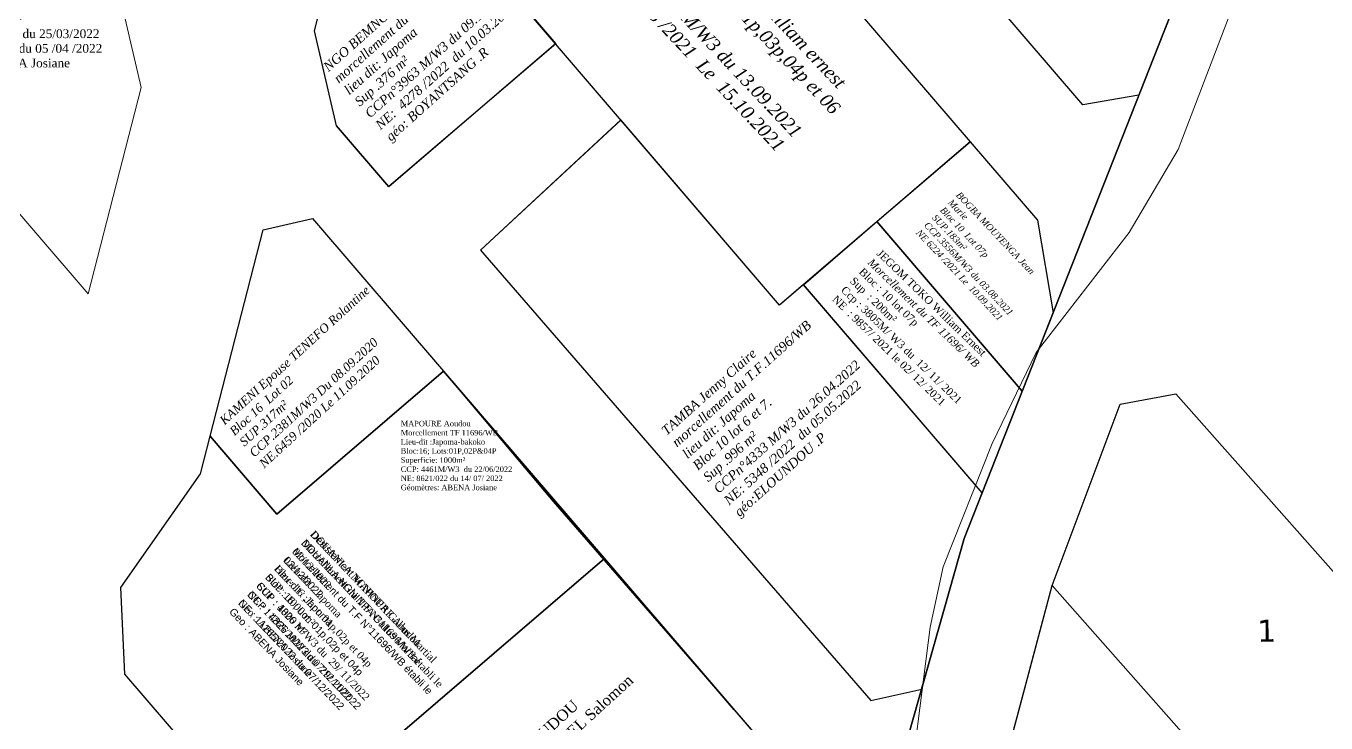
# Model space of a CAD drawing. Header units: millimetres. Extents: x 587399 to 927168, y 438565 to 1444955.
# Drawn here: x 591651.7 to 591770.1, y 444889.1 to 444952.6 of the extents above; entities that cross this region are included whole.
import ezdxf
from ezdxf.enums import TextEntityAlignment as Align

# ---------------------------------------------------------------- set-up
doc = ezdxf.new("R2010")
doc.units = ezdxf.units.MM
doc.header["$LTSCALE"] = 2
for name, color, linetype in [('AOUT 2021', 172, 'Continuous'), ('end maj 26 02 2021', 7, 'Continuous'), ('MAJ JAN 2022', 1, 'Continuous'), ('MAJ NOV 2021', 7, 'Continuous'), ('MAJ OCT 2021', 7, 'Continuous'), ('MAJ SEP 2021', 7, 'Continuous'), ('Parcelle MAJ', 6, 'Continuous')]:
    doc.layers.add(name, color=color, linetype=linetype)
doc.layers.add('Roads_others', color=24, linetype='Continuous', lineweight=9)
doc.styles.get("Standard").update_dxf_attribs({"font": 'arial.ttf'})
doc.styles.add('Times 1.0', font='times.ttf', dxfattribs={"width": 0.99, "height": 1})
doc.styles.add('Verdana 1.0', font='verdana.ttf', dxfattribs={"width": 0.99, "height": 1})

msp = doc.modelspace()

# ---------------------------------------------------------------- linework, layer by layer
at = {"lineweight": -3, "flags": 128}
msp.add_lwpolyline([(591682.817, 444970.963), (591699.945, 444950.991)], dxfattribs=at)
msp.add_lwpolyline([(591682.817, 444970.963), (591699.945, 444950.991)], dxfattribs=at)
at = {"color": 5, "lineweight": 13, "flags": 128}
msp.add_lwpolyline([(591649.241, 444968.415), (591660.19, 444955.648), (591662.2, 444947.01), (591657.367, 444928.221), (591634.06, 444955.394)], close=True, dxfattribs=at)
msp.add_lwpolyline([(591649.241, 444968.415), (591660.19, 444955.648), (591662.2, 444947.01), (591657.367, 444928.221), (591634.06, 444955.394)], close=True, dxfattribs=at)
at = {"color": 7, "lineweight": -3, "flags": 128}
msp.add_lwpolyline([(591705.91, 444944.08), (591693.12, 444932.19)], dxfattribs=at)
at = {"color": 30, "lineweight": 5, "flags": 128}
msp.add_lwpolyline([(591689.755, 444921.179), (591704.407, 444904.096), (591674.046, 444878.054), (591660.733, 444893.575), (591660.349, 444901.465), (591667.6, 444911.807), (591668.487, 444915.255), (591674.574, 444908.158), (591689.755, 444921.179)], dxfattribs=at)
msp.add_lwpolyline([(591689.755, 444921.179), (591704.407, 444904.096), (591674.046, 444878.054), (591660.733, 444893.575), (591660.349, 444901.465), (591667.6, 444911.807), (591668.487, 444915.255), (591674.574, 444908.158), (591689.755, 444921.179)], dxfattribs=at)
msp.add_lwpolyline([(591689.755, 444921.179), (591704.407, 444904.096), (591674.046, 444878.054), (591660.733, 444893.575), (591660.349, 444901.465), (591667.6, 444911.807), (591668.487, 444915.255), (591674.574, 444908.158), (591689.755, 444921.179)], dxfattribs=at)
at = {"flags": 128}
msp.add_lwpolyline([(591689.755, 444921.179), (591704.407, 444904.096), (591674.046, 444878.054), (591660.733, 444893.575), (591660.349, 444901.465), (591667.6, 444911.807), (591668.487, 444915.255), (591674.574, 444908.158)], close=True, dxfattribs=at)
at = {"color": 30, "flags": 128}
msp.add_lwpolyline([(591704.407, 444904.096), (591720.683, 444885.12), (591690.322, 444859.078), (591674.046, 444878.054)], close=True, dxfattribs=at)
msp.add_lwpolyline([(591704.407, 444904.096), (591720.683, 444885.12), (591690.322, 444859.078), (591674.046, 444878.054)], close=True, dxfattribs=at)
msp.add_lwpolyline([(591704.407, 444904.096), (591720.683, 444885.12), (591690.322, 444859.078), (591674.046, 444878.054)], close=True, dxfattribs=at)
at = {"layer": 'end maj 26 02 2021', "linetype": 'ByBlock', "lineweight": -3, "ltscale": 0.0014}
msp.add_line((591740.289, 444883.274), (591745.174, 444901.644), dxfattribs=at)
at = {"layer": 'end maj 26 02 2021', "color": 7, "linetype": 'ByBlock', "lineweight": -3, "ltscale": 0.0014}
msp.add_line((591745.174, 444901.644), (591802.186, 444837.262), dxfattribs=at)
at = {"layer": 'end maj 26 02 2021', "color": 3, "flags": 128}
msp.add_lwpolyline([(591874.456, 444998.939), (591843.421, 444931.555), (591839.95, 444859.828), (591823.748, 444627.747), (591849.139, 444580.95), (591929.931, 444466.068), (591959.557, 444438.385), (592091.822, 444398.082), (592072.215, 444327.865), (591903.957, 444291.158), (591658.989, 444284.208), (591608.839, 444293.269), (591518.957, 444346.158), (591503.907, 444347.982), (591496.814, 444355.823), (591496.453, 444373.421), (591520.208, 444475.348), (591523.321, 444520.978), (591650.649, 444630.187), (591591.726, 444687.985), (591637.449, 444725.167), (591690.907, 444742.417), (591737.168, 444905.939), (591770.073, 444989.463)], dxfattribs=at)
msp.add_lwpolyline([(591874.456, 444998.939), (591843.421, 444931.555), (591839.95, 444859.828), (591823.748, 444627.747), (591849.139, 444580.95), (591929.931, 444466.068), (591959.557, 444438.385), (592091.822, 444398.082), (592072.215, 444327.865), (591903.957, 444291.158), (591658.989, 444284.208), (591608.839, 444293.269), (591518.957, 444346.158), (591503.907, 444347.982), (591496.814, 444355.823), (591496.453, 444373.421), (591520.208, 444475.348), (591523.321, 444520.978), (591650.649, 444630.187), (591591.726, 444687.985), (591637.449, 444725.167), (591690.907, 444742.417), (591737.168, 444905.939), (591770.073, 444989.463)], dxfattribs=at)
at = {"layer": 'end maj 26 02 2021', "color": 6, "linetype": 'ByBlock', "lineweight": -3, "ltscale": 0.0014, "flags": 128}
msp.add_lwpolyline([(591770.073, 444989.463), (591737.168, 444905.939), (591690.907, 444742.417), (591637.449, 444725.167), (591591.726, 444687.985), (591547.534, 444652.048), (591484.721, 444586.54), (591374.436, 444474.456), (591285.46, 444485.64)], dxfattribs=at)
msp.add_lwpolyline([(591770.073, 444989.463), (591737.168, 444905.939), (591690.907, 444742.417), (591637.449, 444725.167), (591591.726, 444687.985), (591547.534, 444652.048), (591484.721, 444586.54), (591374.436, 444474.456), (591285.46, 444485.64)], dxfattribs=at)
msp.add_lwpolyline([(591770.073, 444989.463), (591737.168, 444905.939), (591690.907, 444742.417), (591637.449, 444725.167), (591591.726, 444687.985), (591547.534, 444652.048), (591484.721, 444586.54), (591374.436, 444474.456), (591285.46, 444485.64)], dxfattribs=at)
msp.add_lwpolyline([(591770.073, 444989.463), (591737.168, 444905.939), (591690.907, 444742.417), (591637.449, 444725.167), (591591.726, 444687.985), (591547.534, 444652.048), (591484.721, 444586.54), (591374.436, 444474.456), (591285.46, 444485.64)], dxfattribs=at)
at = {"layer": 'end maj 26 02 2021', "color": 150, "linetype": 'ByBlock', "lineweight": -3, "ltscale": 0.0014, "flags": 128}
for points in [[(591727.911, 444968.853), (591743.092, 444981.874), (591759.526, 444962.701), (591753.077, 444946.303), (591747.987, 444945.446)], [(591727.911, 444968.853), (591743.092, 444981.874), (591759.526, 444962.701), (591753.077, 444946.303), (591747.987, 444945.446)], [(591727.911, 444968.853), (591743.092, 444981.874), (591759.526, 444962.701), (591753.077, 444946.303), (591747.987, 444945.446)], [(591727.911, 444968.853), (591743.092, 444981.874), (591759.526, 444962.701), (591753.077, 444946.303), (591747.987, 444945.446)], [(591689.755, 444921.179), (591699.744, 444909.3), (591716.22, 444890.324), (591725.398, 444879.623), (591727.292, 444871.017), (591722.117, 444852.73), (591716.948, 444834.438), (591712.327, 444833.421), (591692.368, 444856.691), (591676.092, 444875.668), (591660.733, 444893.575), (591660.348, 444901.465), (591667.6, 444911.807), (591668.487, 444915.255), (591674.574, 444908.158)], [(591689.755, 444921.179), (591699.744, 444909.3), (591716.22, 444890.324), (591725.398, 444879.623), (591727.292, 444871.017), (591722.117, 444852.73), (591716.948, 444834.438), (591712.327, 444833.421), (591692.368, 444856.691), (591676.092, 444875.668), (591660.733, 444893.575), (591660.348, 444901.465), (591667.6, 444911.807), (591668.487, 444915.255), (591674.574, 444908.158)], [(591689.755, 444921.179), (591699.744, 444909.3), (591716.22, 444890.324), (591725.398, 444879.623), (591727.292, 444871.017), (591722.117, 444852.73), (591716.948, 444834.438), (591712.327, 444833.421), (591692.368, 444856.691), (591676.092, 444875.668), (591660.733, 444893.575), (591660.348, 444901.465), (591667.6, 444911.807), (591668.487, 444915.255), (591674.574, 444908.158)], [(591689.755, 444921.179), (591699.744, 444909.3), (591716.22, 444890.324), (591725.398, 444879.623), (591727.292, 444871.017), (591722.117, 444852.73), (591716.948, 444834.438), (591712.327, 444833.421), (591692.368, 444856.691), (591676.092, 444875.668), (591660.733, 444893.575), (591660.348, 444901.465), (591667.6, 444911.807), (591668.487, 444915.255), (591674.574, 444908.158)]]:
    msp.add_lwpolyline(points, close=True, dxfattribs=at)
at = {"layer": 'end maj 26 02 2021', "color": 150, "lineweight": -3, "flags": 128}
for points in [[(591677.821, 444935.092), (591689.755, 444921.179), (591674.574, 444908.158), (591674.574, 444908.158), (591668.487, 444915.255), (591673.32, 444934.045)], [(591677.821, 444935.092), (591689.755, 444921.179), (591674.574, 444908.158), (591674.574, 444908.158), (591668.487, 444915.255), (591673.32, 444934.045)], [(591677.821, 444935.092), (591689.755, 444921.179), (591674.574, 444908.158), (591674.574, 444908.158), (591668.487, 444915.255), (591673.32, 444934.045)], [(591677.821, 444935.092), (591689.755, 444921.179), (591674.574, 444908.158), (591674.574, 444908.158), (591668.487, 444915.255), (591673.32, 444934.045)], [(591689.755, 444921.179), (591699.944, 444909.3), (591716.22, 444890.324)], [(591689.755, 444921.179), (591699.944, 444909.3), (591716.22, 444890.324)], [(591689.755, 444921.179), (591699.944, 444909.3), (591716.22, 444890.324)], [(591689.755, 444921.179), (591699.944, 444909.3), (591716.22, 444890.324)]]:
    msp.add_lwpolyline(points, close=True, dxfattribs=at)
at = {"layer": 'MAJ JAN 2022', "lineweight": -3, "ltscale": 0.0014, "flags": 128}
msp.add_lwpolyline([(591682.817, 444970.963), (591699.945, 444950.992), (591684.764, 444937.972), (591679.992, 444943.535), (591677.983, 444952.173)], close=True, dxfattribs=at)
msp.add_lwpolyline([(591682.817, 444970.963), (591699.945, 444950.992), (591684.764, 444937.972), (591679.992, 444943.535), (591677.983, 444952.173)], close=True, dxfattribs=at)
at = {"layer": 'MAJ JAN 2022', "color": 0, "lineweight": -3, "ltscale": 0.0014, "flags": 128}
msp.add_lwpolyline([(591682.833, 444970.978), (591699.961, 444951.006), (591684.78, 444937.985), (591680.008, 444943.549)], dxfattribs=at)
msp.add_lwpolyline([(591682.833, 444970.978), (591699.961, 444951.006), (591684.78, 444937.985), (591680.008, 444943.549)], dxfattribs=at)
at = {"layer": 'MAJ JAN 2022', "color": 3, "ltscale": 0.0014, "flags": 128}
msp.add_lwpolyline([(591705.911, 444944.08), (591693.114, 444932.196), (591728.654, 444891.169), (591733.304, 444892.189), (591737.164, 444905.929), (591738.794, 444910.079), (591722.523, 444929.054), (591720.355, 444927.194), (591705.889, 444944.06)], close=True, dxfattribs=at)
at = {"layer": 'MAJ NOV 2021', "flags": 128}
msp.add_lwpolyline([(591729.224, 444934.795), (591742.461, 444919.362), (591738.802, 444910.074), (591722.526, 444929.051)], close=True, dxfattribs=at)
msp.add_lwpolyline([(591729.224, 444934.795), (591742.461, 444919.362), (591738.802, 444910.074), (591722.526, 444929.051)], close=True, dxfattribs=at)
at = {"layer": 'MAJ OCT 2021', "lineweight": -3, "flags": 128}
msp.add_lwpolyline([(591714.921, 444968.638), (591737.707, 444942.072), (591720.358, 444927.191), (591697.572, 444953.757)], close=True, dxfattribs=at)
msp.add_lwpolyline([(591714.921, 444968.638), (591737.707, 444942.072), (591720.358, 444927.191), (591697.572, 444953.757)], close=True, dxfattribs=at)
at = {"layer": 'MAJ SEP 2021', "color": 6, "lineweight": -3, "flags": 128}
msp.add_lwpolyline([(591737.707, 444942.072), (591743.84, 444934.921), (591745.263, 444926.474), (591742.461, 444919.362), (591729.224, 444934.795)], close=True, dxfattribs=at)
msp.add_lwpolyline([(591737.707, 444942.072), (591743.84, 444934.921), (591745.263, 444926.474), (591742.461, 444919.362), (591729.224, 444934.795)], close=True, dxfattribs=at)
at = {"layer": 'Parcelle MAJ', "color": 6, "lineweight": 30, "flags": 128}
for points in [[(591689.755, 444921.179), (591704.407, 444904.096), (591674.046, 444878.054), (591660.733, 444893.575), (591660.349, 444901.465), (591667.6, 444911.807), (591668.487, 444915.255), (591674.574, 444908.158)], [(591689.755, 444921.179), (591704.407, 444904.096), (591674.046, 444878.054), (591660.733, 444893.575), (591660.349, 444901.465), (591667.6, 444911.807), (591668.487, 444915.255), (591674.574, 444908.158)], [(591704.407, 444904.096), (591720.683, 444885.12), (591690.322, 444859.078), (591674.046, 444878.054)]]:
    msp.add_lwpolyline(points, close=True, dxfattribs=at)
at = {"layer": 'Parcelle MAJ', "color": 7, "lineweight": 25, "ltscale": 0.0014, "flags": 128}
msp.add_lwpolyline([(591756.441, 444919.097), (591826.491, 444839.983), (591829.537, 444831.247), (591827.467, 444792.862), (591824.105, 444789.885), (591817.047, 444790.313), (591742.319, 444874.699), (591740.289, 444883.274), (591745.173, 444901.644), (591751.36, 444918.158)], close=True, dxfattribs=at)
at = {"layer": 'Roads_others'}
msp.add_lwpolyline([(591524.074, 444520.229), (591528.385, 444528.071), (591534.34, 444534.589), (591603.498, 444593.514), (591656.762, 444637.499), (591713.285, 444686.805), (591716.328, 444696.492), (591717, 444701.743), (591715.927, 444730.728), (591717.645, 444799.943), (591718.376, 444812.215), (591720.294, 444825.969), (591726.08, 444845.939), (591727.562, 444851.048), (591730.22, 444867.832), (591731.784, 444879.993), (591734.064, 444897.86), (591735.247, 444903.333), (591739.709, 444914.581), (591743.719, 444922.865), (591752.19, 444933.817), (591756.656, 444941.361), (591767.938, 444970.955)], dxfattribs=at)

# ---------------------------------------------------------------- texts
at = {"attachment_point": 1}
for s, width, insert, char_height in [('{\\fTimes New Roman|b0|i0|c0|p18;\\H1.125x;KONG Roland Aime \\H0.88889x;\\P\\C1;Morcellement TF 11696/WB\\P\\C256;Lieu-dit:Japoma-bakoko\\PBloc:09 Lots:04p&06\\PSuperficie: 566m²\\PCCP:4249M/W3  du 25/03/2022\\P{\\W2.70898; }NE:{\\W1.68358; }5717 /022 du 05 /04 /2022\\PGeometre:ABENA Josiane}', 25.02909, (591642.606, 444959.15), 0.8), ('{\\fTimes New Roman|b0|i0|c0|p18;\\H1.125x;KONG Roland Aime \\H0.88889x;\\P\\C1;Morcellement TF 11696/WB\\P\\C256;Lieu-dit:Japoma-bakoko\\PBloc:09 Lots:04p&06\\PSuperficie: 566m²\\PCCP:4249M/W3  du 25/03/2022\\P{\\W2.70898; }NE:{\\W1.68358; }5717 /022 du 05 /04 /2022\\PGeometre:ABENA Josiane}', 25.02909, (591642.606, 444959.15), 0.8), ('{\\fTimes New Roman|b0|i0|c186|p18;\\C2;MAPOURE Aoudou\\PMorcellement TF 11696/WB\\PLieu-dit :Japoma-bakoko\\PBloc:16; Lots:01P,02P&04P\\PSuperficie: 1000m²^JCCP: 4461M/W3  du 22/06/2022\\PNE: 8621/022 du 14/ 07/ 2022\\PGéomètres: ABENA Josiane}', 38.63325, (591685.85, 444916.647), 0.49894)]:
    msp.add_mtext_dynamic_manual_height_columns(s, width=width, gutter_width=12.5, heights=[0], dxfattribs=dict(at, insert=insert, char_height=char_height))
at = {"color": 3, "insert": (591678.042, 444906.706), "char_height": 0.6795, "width": 18.61483, "attachment_point": 1, "rotation": 313.63081}
for s in ['{\\fTimes New Roman|b0|i0|c0|p18;DOUANLA NGNINPA Gallus Martial \\P\\C1;Morcellement du T.F N°11696/WB établi le 02/12/2022 \\P\\C256;Lieu-dit : Japoma\\PBloc: 16 ; Lot: 01p,02p et 04p\\PSUP : 1000 m²\\PCCP : 4826 M/W3 du  29/ 11/2022\\PNE : 11265/2022 du 07/12/2022\\P\\C1;Geo : ABENA Josiane}', '{\\C1;Désistement \\fTimes New Roman|b0|i0|c186|p18;MAPOURE Aoudou}\\PDOUANLA NGNINPA Gallus Martial \\P{\\C1;Morcellement du T.F N°11696/WB établi le 02/12/2022 \\P\\C256;Lieu-dit : Japoma\\PBloc: 16 ; Lot: 01p,02p et 04p\\PSUP : 1000 m²\\PCCP : 4826 M/W3 du  29/ 11/2022\\PNE : 11265/2022 du 07/12/2022\\P\\C1;Geo : ABENA Josiane}']:
    msp.add_mtext(s, dxfattribs=at)
at = {"insert": (591685.105, 444876.358), "char_height": 1, "width": 34.03498, "attachment_point": 1, "rotation": 42.43389}
msp.add_mtext('\\A1;{\\fTimes New Roman|b0|i0|c0|p18;\\C1;Désistement MAPOURE AOUDOU\\P\\C256;NSIBEUWEULA SIMO KRISTEL Salomon \\P\\C1;Morcellement du T.F 11696/W\\P\\C256;Lieu-dit: Japoma \\Psup:1000m\\fISOCPEUR|b0|i0|c0|p34;²\\Pbloc:16 lot:01p.03p.04p. et 06\\P\\fTimes New Roman|b0|i0|c0|p18;CCP:4461M/W3 du 22/06/2022\\PNE: 8620/2022 le 22/ 07/2022\\P\\C1;Geo: ABENA Josiane}', dxfattribs=at)
at = {"layer": 'AOUT 2021', "color": 0, "char_height": 0.85206, "width": 24.91555, "attachment_point": 4, "rotation": 41.83993}
for s, insert in [('{\\fTimes New Roman|b0|i1|c0|p18;NGO BEMNGA Angèle Olive\\P\\C1;morcellement du T.F.11696/WB\\P\\C0;lieu dit: Japoma\\PSup .376 m²  \\PCCPn°3963 M/W3 du 09.12.2021\\PNE:  4278 /2022  du 10.03.2022\\Pgéo: BOYANTSANG .R}', (591681.92, 444945.454)), ('{\\fTimes New Roman|b0|i1|c0|p18;NGO BEMNGA Angèle Olive\\P\\C1;morcellement du T.F.11696/WB\\P\\C0;lieu dit: Japoma\\PSup .376 m²  \\PCCPn°3963 M/W3 du 09.12.2021\\PNE:  4278 /2022  du 10.03.2022\\Pgéo: BOYANTSANG .R}', (591681.92, 444945.454)), ('{\\fTimes New Roman|b0|i1|c0|p18;TAMBA Jenny Claire\\P\\C1;morcellement du T.F.11696/WB\\P\\C0;lieu dit: Japoma\\PBloc 10 lot 6 et 7.\\PSup .996 m²  \\PCCPn°4333 M/W3 du 26.04.2022\\PNE: 5348 /2022  du 05.05.2022\\Pgéo:ELOUNDOU .P}', (591713.192, 444911.782))]:
    msp.add_mtext(s, dxfattribs=dict(at, insert=insert))
at = {"layer": 'end maj 26 02 2021', "color": 7, "linetype": 'ByBlock', "style": 'Verdana 1.0', "width": 0.99}
msp.add_text('1', height=2, rotation=0.90675, dxfattribs=at).set_placement((591764.71, 444897.519), align=Align.MIDDLE)
at = {"layer": 'end maj 26 02 2021', "color": 150, "linetype": 'ByBlock', "lineweight": -3, "ltscale": 0.0014, "attachment_point": 1, "style": 'Times 1.0'}
for s, insert, char_height, width, rotation in [('{\\fTimes New Roman|b0|i1|c0|p18;\\C7;BOGBA MOUYENGA Jean \\PMarie \\P\\fTimes New Roman|b0|i1|c186|p18;Bloc \\fTimes New Roman|b0|i1|c0|p18;10 \\fTimes New Roman|b0|i1|c186|p18; Lot\\fTimes New Roman|b0|i1|c0|p18; 07p\\fTimes New Roman|b0|i1|c186|p18;\\PSUP.\\fTimes New Roman|b0|i1|c0|p18;183m²\\fTimes New Roman|b0|i1|c186|p18;\\PCCP.\\fTimes New Roman|b0|i1|c0|p18;3556\\fTimes New Roman|b0|i1|c186|p18;M/W3 \\fTimes New Roman|b0|i1|c0|p18;d\\fTimes New Roman|b0|i1|c186|p18;u \\fTimes New Roman|b0|i1|c0|p18;03.08.2021\\fTimes New Roman|b0|i1|c186|p18;\\PNE\\fTimes New Roman|b0|i1|c0|p18; 6224\\fTimes New Roman|b0|i1|c186|p18; /202\\fTimes New Roman|b0|i1|c0|p18;1\\fTimes New Roman|b0|i1|c186|p18; Le \\fTimes New Roman|b0|i1|c0|p18; 10.09.2021}', (591736.813, 444937.581), 0.6, 58.15062, 313.3594), ('{\\fTimes New Roman|b0|i1|c0|p18;\\C7;BOGBA MOUYENGA Jean \\PMarie \\P\\fTimes New Roman|b0|i1|c186|p18;Bloc \\fTimes New Roman|b0|i1|c0|p18;10 \\fTimes New Roman|b0|i1|c186|p18; Lot\\fTimes New Roman|b0|i1|c0|p18; 07p\\fTimes New Roman|b0|i1|c186|p18;\\PSUP.\\fTimes New Roman|b0|i1|c0|p18;183m²\\fTimes New Roman|b0|i1|c186|p18;\\PCCP.\\fTimes New Roman|b0|i1|c0|p18;3556\\fTimes New Roman|b0|i1|c186|p18;M/W3 \\fTimes New Roman|b0|i1|c0|p18;d\\fTimes New Roman|b0|i1|c186|p18;u \\fTimes New Roman|b0|i1|c0|p18;03.08.2021\\fTimes New Roman|b0|i1|c186|p18;\\PNE\\fTimes New Roman|b0|i1|c0|p18; 6224\\fTimes New Roman|b0|i1|c186|p18; /202\\fTimes New Roman|b0|i1|c0|p18;1\\fTimes New Roman|b0|i1|c186|p18; Le \\fTimes New Roman|b0|i1|c0|p18; 10.09.2021}', (591736.813, 444937.581), 0.6, 58.15062, 313.3594), ('{\\fTimes New Roman|b0|i1|c0|p18;\\C7;BOGBA MOUYENGA Jean \\PMarie \\P\\fTimes New Roman|b0|i1|c186|p18;Bloc \\fTimes New Roman|b0|i1|c0|p18;10 \\fTimes New Roman|b0|i1|c186|p18; Lot\\fTimes New Roman|b0|i1|c0|p18; 07p\\fTimes New Roman|b0|i1|c186|p18;\\PSUP.\\fTimes New Roman|b0|i1|c0|p18;183m²\\fTimes New Roman|b0|i1|c186|p18;\\PCCP.\\fTimes New Roman|b0|i1|c0|p18;3556\\fTimes New Roman|b0|i1|c186|p18;M/W3 \\fTimes New Roman|b0|i1|c0|p18;d\\fTimes New Roman|b0|i1|c186|p18;u \\fTimes New Roman|b0|i1|c0|p18;03.08.2021\\fTimes New Roman|b0|i1|c186|p18;\\PNE\\fTimes New Roman|b0|i1|c0|p18; 6224\\fTimes New Roman|b0|i1|c186|p18; /202\\fTimes New Roman|b0|i1|c0|p18;1\\fTimes New Roman|b0|i1|c186|p18; Le \\fTimes New Roman|b0|i1|c0|p18; 10.09.2021}', (591736.813, 444937.581), 0.6, 58.15062, 313.3594), ('{\\fTimes New Roman|b0|i1|c0|p18;\\C7;BOGBA MOUYENGA Jean \\PMarie \\P\\fTimes New Roman|b0|i1|c186|p18;Bloc \\fTimes New Roman|b0|i1|c0|p18;10 \\fTimes New Roman|b0|i1|c186|p18; Lot\\fTimes New Roman|b0|i1|c0|p18; 07p\\fTimes New Roman|b0|i1|c186|p18;\\PSUP.\\fTimes New Roman|b0|i1|c0|p18;183m²\\fTimes New Roman|b0|i1|c186|p18;\\PCCP.\\fTimes New Roman|b0|i1|c0|p18;3556\\fTimes New Roman|b0|i1|c186|p18;M/W3 \\fTimes New Roman|b0|i1|c0|p18;d\\fTimes New Roman|b0|i1|c186|p18;u \\fTimes New Roman|b0|i1|c0|p18;03.08.2021\\fTimes New Roman|b0|i1|c186|p18;\\PNE\\fTimes New Roman|b0|i1|c0|p18; 6224\\fTimes New Roman|b0|i1|c186|p18; /202\\fTimes New Roman|b0|i1|c0|p18;1\\fTimes New Roman|b0|i1|c186|p18; Le \\fTimes New Roman|b0|i1|c0|p18; 10.09.2021}', (591736.813, 444937.581), 0.6, 58.15062, 313.3594), ('{\\fTimes New Roman|b0|i1|c0|p18;\\C7;KAMENI Epouse TENEFO Rolantine  \\P\\fTimes New Roman|b0|i1|c186|p18;Bloc \\fTimes New Roman|b0|i1|c0|p18;16 \\fTimes New Roman|b0|i1|c186|p18; Lot\\fTimes New Roman|b0|i1|c0|p18; 02\\fTimes New Roman|b0|i1|c186|p18;\\PSUP.\\fTimes New Roman|b0|i1|c0|p18;317m²\\fTimes New Roman|b0|i1|c186|p18;\\PCCP.23\\fTimes New Roman|b0|i1|c0|p18;81\\fTimes New Roman|b0|i1|c186|p18;M/W3 Du \\fTimes New Roman|b0|i1|c0|p18;08\\fTimes New Roman|b0|i1|c186|p18;.0\\fTimes New Roman|b0|i1|c0|p18;9\\fTimes New Roman|b0|i1|c186|p18;.2020\\PNE.64\\fTimes New Roman|b0|i1|c0|p18;59\\fTimes New Roman|b0|i1|c186|p18; /2020 Le 11.09.2020}', (591669.266, 444916.821), 0.8, 77.53417, 42.52552), ('{\\fTimes New Roman|b0|i1|c0|p18;\\C7;KAMENI Epouse TENEFO Rolantine  \\P\\fTimes New Roman|b0|i1|c186|p18;Bloc \\fTimes New Roman|b0|i1|c0|p18;16 \\fTimes New Roman|b0|i1|c186|p18; Lot\\fTimes New Roman|b0|i1|c0|p18; 02\\fTimes New Roman|b0|i1|c186|p18;\\PSUP.\\fTimes New Roman|b0|i1|c0|p18;317m²\\fTimes New Roman|b0|i1|c186|p18;\\PCCP.23\\fTimes New Roman|b0|i1|c0|p18;81\\fTimes New Roman|b0|i1|c186|p18;M/W3 Du \\fTimes New Roman|b0|i1|c0|p18;08\\fTimes New Roman|b0|i1|c186|p18;.0\\fTimes New Roman|b0|i1|c0|p18;9\\fTimes New Roman|b0|i1|c186|p18;.2020\\PNE.64\\fTimes New Roman|b0|i1|c0|p18;59\\fTimes New Roman|b0|i1|c186|p18; /2020 Le 11.09.2020}', (591669.266, 444916.821), 0.8, 77.53417, 42.52552), ('{\\fTimes New Roman|b0|i1|c0|p18;\\C7;KAMENI Epouse TENEFO Rolantine  \\P\\fTimes New Roman|b0|i1|c186|p18;Bloc \\fTimes New Roman|b0|i1|c0|p18;16 \\fTimes New Roman|b0|i1|c186|p18; Lot\\fTimes New Roman|b0|i1|c0|p18; 02\\fTimes New Roman|b0|i1|c186|p18;\\PSUP.\\fTimes New Roman|b0|i1|c0|p18;317m²\\fTimes New Roman|b0|i1|c186|p18;\\PCCP.23\\fTimes New Roman|b0|i1|c0|p18;81\\fTimes New Roman|b0|i1|c186|p18;M/W3 Du \\fTimes New Roman|b0|i1|c0|p18;08\\fTimes New Roman|b0|i1|c186|p18;.0\\fTimes New Roman|b0|i1|c0|p18;9\\fTimes New Roman|b0|i1|c186|p18;.2020\\PNE.64\\fTimes New Roman|b0|i1|c0|p18;59\\fTimes New Roman|b0|i1|c186|p18; /2020 Le 11.09.2020}', (591669.266, 444916.821), 0.8, 77.53417, 42.52552), ('{\\fTimes New Roman|b0|i1|c0|p18;\\C7;KAMENI Epouse TENEFO Rolantine  \\P\\fTimes New Roman|b0|i1|c186|p18;Bloc \\fTimes New Roman|b0|i1|c0|p18;16 \\fTimes New Roman|b0|i1|c186|p18; Lot\\fTimes New Roman|b0|i1|c0|p18; 02\\fTimes New Roman|b0|i1|c186|p18;\\PSUP.\\fTimes New Roman|b0|i1|c0|p18;317m²\\fTimes New Roman|b0|i1|c186|p18;\\PCCP.23\\fTimes New Roman|b0|i1|c0|p18;81\\fTimes New Roman|b0|i1|c186|p18;M/W3 Du \\fTimes New Roman|b0|i1|c0|p18;08\\fTimes New Roman|b0|i1|c186|p18;.0\\fTimes New Roman|b0|i1|c0|p18;9\\fTimes New Roman|b0|i1|c186|p18;.2020\\PNE.64\\fTimes New Roman|b0|i1|c0|p18;59\\fTimes New Roman|b0|i1|c186|p18; /2020 Le 11.09.2020}', (591669.266, 444916.821), 0.8, 77.53417, 42.52552)]:
    msp.add_mtext(s, dxfattribs=dict(at, insert=insert, char_height=char_height, width=width, rotation=rotation))
at = {"layer": 'MAJ NOV 2021', "insert": (591729.632, 444932.335), "char_height": 0.7, "width": 16.02327, "attachment_point": 1, "rotation": 315.81898}
msp.add_mtext('{\\fTimes New Roman|b0|i0|c0|p18;JEGOM TOKO William Ernest \\fTimes New Roman|b0|i1|c0|p18;\\C1;Morcellement du TF 11696/ WB\\P\\fTimes New Roman|b0|i0|c0|p18;\\C256;Bloc : 10 lot 07p\\PSup  : 200m²\\PCcp : 3805M/ W3 du  12/ 11/ 2021\\PNE  : 9857/ 2021 le 02/ 12/ 2021}', dxfattribs=at)
msp.add_mtext('{\\fTimes New Roman|b0|i0|c0|p18;JEGOM TOKO William Ernest \\fTimes New Roman|b0|i1|c0|p18;\\C1;Morcellement du TF 11696/ WB\\P\\fTimes New Roman|b0|i0|c0|p18;\\C256;Bloc : 10 lot 07p\\PSup  : 200m²\\PCcp : 3805M/ W3 du  12/ 11/ 2021\\PNE  : 9857/ 2021 le 02/ 12/ 2021}', dxfattribs=at)
at = {"layer": 'MAJ OCT 2021', "color": 150, "linetype": 'ByBlock', "lineweight": -3, "ltscale": 0.0014, "insert": (591711.293, 444963.772), "char_height": 1.2, "width": 116.30125, "attachment_point": 1, "rotation": 313.3594, "style": 'Times 1.0'}
msp.add_mtext('{\\fTimes New Roman|b0|i1|c0|p18;\\C7;JEGOM TOKO William ernest  \\P\\fTimes New Roman|b0|i1|c186|p18;Bloc \\fTimes New Roman|b0|i1|c0|p18;10 \\fTimes New Roman|b0|i1|c186|p18; Lot\\fTimes New Roman|b0|i1|c0|p18;s: 01p,03p,04p et 06\\fTimes New Roman|b0|i1|c186|p18;\\PSUP.\\fTimes New Roman|b0|i1|c0|p18;800m²\\fTimes New Roman|b0|i1|c186|p18;\\PCCP.\\fTimes New Roman|b0|i1|c0|p18;3652\\fTimes New Roman|b0|i1|c186|p18;M/W3 \\fTimes New Roman|b0|i1|c0|p18;d\\fTimes New Roman|b0|i1|c186|p18;u \\fTimes New Roman|b0|i1|c0|p18;13.09.2021\\fTimes New Roman|b0|i1|c186|p18;\\PNE\\fTimes New Roman|b0|i1|c0|p18; 7508\\fTimes New Roman|b0|i1|c186|p18; /202\\fTimes New Roman|b0|i1|c0|p18;1\\fTimes New Roman|b0|i1|c186|p18; \\fTimes New Roman|b0|i1|c0|p18; \\fTimes New Roman|b0|i1|c186|p18;Le \\fTimes New Roman|b0|i1|c0|p18; 15.10.2021}', dxfattribs=at)
msp.add_mtext('{\\fTimes New Roman|b0|i1|c0|p18;\\C7;JEGOM TOKO William ernest  \\P\\fTimes New Roman|b0|i1|c186|p18;Bloc \\fTimes New Roman|b0|i1|c0|p18;10 \\fTimes New Roman|b0|i1|c186|p18; Lot\\fTimes New Roman|b0|i1|c0|p18;s: 01p,03p,04p et 06\\fTimes New Roman|b0|i1|c186|p18;\\PSUP.\\fTimes New Roman|b0|i1|c0|p18;800m²\\fTimes New Roman|b0|i1|c186|p18;\\PCCP.\\fTimes New Roman|b0|i1|c0|p18;3652\\fTimes New Roman|b0|i1|c186|p18;M/W3 \\fTimes New Roman|b0|i1|c0|p18;d\\fTimes New Roman|b0|i1|c186|p18;u \\fTimes New Roman|b0|i1|c0|p18;13.09.2021\\fTimes New Roman|b0|i1|c186|p18;\\PNE\\fTimes New Roman|b0|i1|c0|p18; 7508\\fTimes New Roman|b0|i1|c186|p18; /202\\fTimes New Roman|b0|i1|c0|p18;1\\fTimes New Roman|b0|i1|c186|p18; \\fTimes New Roman|b0|i1|c0|p18; \\fTimes New Roman|b0|i1|c186|p18;Le \\fTimes New Roman|b0|i1|c0|p18; 15.10.2021}', dxfattribs=at)

doc.saveas('drawing.dxf')
